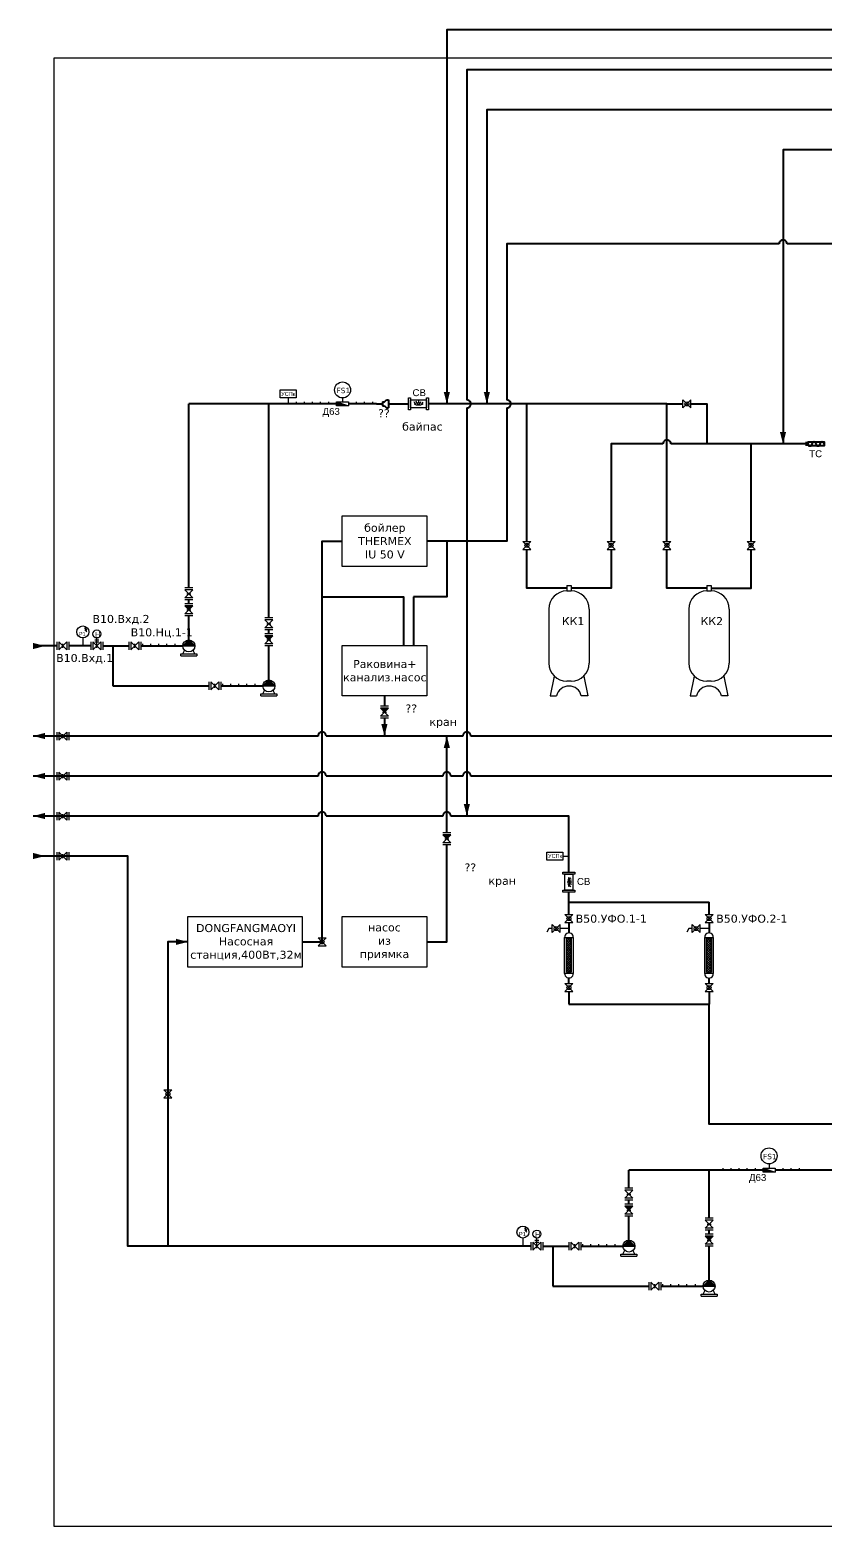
# Model space of a CAD drawing. Header units: millimetres. Extents: x -81605 to 298546, y -15960 to 81150.
# Drawn here: x -80597 to -60724, y 43750 to 81150 of the extents above; entities that cross this region are included whole.
import ezdxf

# ---------------------------------------------------------------- set-up
doc = ezdxf.new("R2010")
doc.units = ezdxf.units.MM
doc.layers.add('1', color=7, linetype='Continuous')
doc.layers.add('2', color=7, linetype='Continuous')
for name, color, linetype, lineweight in [('В10', 66, 'Continuous', 40), ('В50', 180, 'Continuous', 40), ('В60Н', 140, 'Continuous', 40), ('В70', 120, 'Continuous', 40), ('К20Н', 33, 'Continuous', 40), ('К30', 54, 'Continuous', 40), ('Р1', 202, 'Continuous', 40)]:
    doc.layers.add(name, color=color, linetype=linetype, lineweight=lineweight)
for name, color, linetype, lineweight, true_color in [('В20', 7, 'Continuous', 40, 0x0a7800), ('К10', 7, 'Continuous', 40, 0xffbe00), ('Р2', 7, 'Continuous', 40, 0x991b1e), ('Р3', 7, 'Continuous', 40, 0xd19cc7)]:
    doc.layers.add(name, color=color, linetype=linetype, lineweight=lineweight, true_color=true_color)
doc.styles.get("Standard").update_dxf_attribs({"font": 'arial.ttf'})

msp = doc.modelspace()

# ---------------------------------------------------------------- hatches: boundary and pattern name
h = msp.add_hatch(color=256)
h.dxf.hatch_style = 1
h.paths.add_polyline_path([(-76525, 66750), (-76725, 66750), (-76625, 66650)])
h = msp.add_hatch(color=256)
h.dxf.hatch_style = 1
h.paths.add_polyline_path([(-76475, 65750), (-76625, 65900), (-76775, 65750)])
h = msp.add_hatch(color=256)
h.dxf.hatch_style = 1
h.paths.add_polyline_path([(-74525, 66000), (-74725, 66000), (-74625, 65900)])
h = msp.add_hatch(color=256)
h.dxf.hatch_style = 1
h.paths.add_polyline_path([(-74475, 64750), (-74625, 64900), (-74775, 64750)])
h = msp.add_hatch(color=256)
h.dxf.hatch_style = 1
h.paths.add_polyline_path([(-71637, 64200), (-71837, 64200), (-71737, 64100)])
h = msp.add_hatch(color=256)
h.dxf.hatch_style = 1
h.paths.add_polyline_path([(-70077, 61027), (-70277, 61027), (-70177, 60927)])
h = msp.add_hatch(color=256)
h.dxf.hatch_style = 1
h.paths.add_polyline_path([(-65525, 51750), (-65725, 51750), (-65625, 51650)])
h = msp.add_hatch(color=256)
h.dxf.hatch_style = 1
h.paths.add_polyline_path([(-65475, 50750), (-65625, 50900), (-65775, 50750)])
h = msp.add_hatch(color=256)
h.dxf.hatch_style = 1
h.paths.add_polyline_path([(-63525, 51000), (-63725, 51000), (-63625, 50900)])
h = msp.add_hatch(color=256)
h.dxf.hatch_style = 1
h.paths.add_polyline_path([(-63475, 49750), (-63625, 49900), (-63775, 49750)])
at = {"layer": '1'}
h = msp.add_hatch(dxfattribs=at)
h.set_pattern_fill('ANSI37', color=256, scale=12.5, angle=-90, style=0)
h.set_pattern_definition([(315, (-91576.324, 69431.27), (28.0633, 28.0633), []), (45, (-91576.324, 69431.27), (-28.0633, 28.0633), [])])
h.paths.add_polyline_path([(-67184, 57594), (-67066, 57594), (-67066, 58434), (-67184, 58434)])
h = msp.add_hatch(dxfattribs=at)
h.set_pattern_fill('ANSI37', color=256, scale=12.5, angle=-90, style=0)
h.set_pattern_definition([(315, (-88076.324, 69430.95), (28.0633, 28.0633), []), (45, (-88076.324, 69430.95), (-28.0633, 28.0633), [])])
h.paths.add_polyline_path([(-63684, 57594), (-63566, 57594), (-63566, 58434), (-63684, 58434)])
at = {"layer": '2', "ltscale": 0.5}
for points in [[(-72934, 71850), (-72934, 71750), (-72634, 71750)], [(-62275, 52700), (-62275, 52600), (-61975, 52600)]]:
    msp.add_hatch(color=256, dxfattribs=at).paths.add_polyline_path(points)

# ---------------------------------------------------------------- linework, layer by layer
for p, q in [((-74144, 71950), (-74144, 71800)), ((-73934, 71800), (-73934, 71850)), ((-73734, 71800), (-73734, 71850)), ((-73534, 71800), (-73534, 71850)), ((-73334, 71800), (-73334, 71850)), ((-73134, 71850), (-73134, 71800)), ((-72434, 71800), (-72434, 71850)), ((-72234, 71800), (-72234, 71850)), ((-72034, 71850), (-72034, 71800)), ((-64277, 71700), (-64277, 71900)), ((-64277, 71900), (-64077, 71700)), ((-64277, 71700), (-64077, 71900)), ((-64077, 71700), (-64077, 71900)), ((-68277, 68365), (-68077, 68365)), ((-68077, 68365), (-68277, 68165)), ((-68277, 68365), (-68077, 68165)), ((-68277, 68165), (-68077, 68165)), ((-66173, 68365), (-65973, 68365)), ((-65973, 68365), (-66173, 68165)), ((-66173, 68365), (-65973, 68165)), ((-66173, 68165), (-65973, 68165)), ((-64777, 68365), (-64577, 68365)), ((-64577, 68365), (-64777, 68165)), ((-64777, 68365), (-64577, 68165)), ((-64777, 68165), (-64577, 68165)), ((-62673, 68365), (-62473, 68365)), ((-62473, 68365), (-62673, 68165)), ((-62673, 68365), (-62473, 68165)), ((-62673, 68165), (-62473, 68165)), ((-76525, 67200), (-76725, 67200)), ((-76525, 67150), (-76725, 67150)), ((-76725, 67150), (-76525, 66950)), ((-76525, 67150), (-76725, 66950)), ((-76525, 66950), (-76725, 66950)), ((-76675, 67050), (-76575, 67050)), ((-76525, 66900), (-76725, 66900)), ((-76525, 66800), (-76725, 66800)), ((-76525, 66750), (-76725, 66750)), ((-76725, 66750), (-76525, 66550)), ((-76525, 66750), (-76725, 66550)), ((-76675, 66650), (-76575, 66650)), ((-79175, 66150), (-79225, 66200)), ((-76525, 66550), (-76725, 66550)), ((-76525, 66500), (-76725, 66500)), ((-74525, 66450), (-74725, 66450)), ((-74525, 66400), (-74725, 66400)), ((-74725, 66400), (-74525, 66200)), ((-74525, 66400), (-74725, 66200)), ((-74525, 66200), (-74725, 66200)), ((-74675, 66300), (-74575, 66300)), ((-79925, 65850), (-79925, 65650)), ((-79875, 65850), (-79875, 65650)), ((-79875, 65650), (-79675, 65850)), ((-79875, 65850), (-79675, 65650)), ((-79675, 65850), (-79675, 65650)), ((-79625, 65850), (-79625, 65650)), ((-79275, 65950), (-79275, 65750)), ((-79175, 66100), (-79225, 66150)), ((-79225, 66150), (-79175, 66150)), ((-79075, 65850), (-79075, 65650)), ((-79025, 65850), (-79025, 65650)), ((-79025, 65650), (-78825, 65850)), ((-79025, 65850), (-78825, 65650)), ((-78975, 65900), (-78875, 65900)), ((-78975, 65850), (-78875, 65850)), ((-78925, 65700), (-78925, 65950)), ((-78825, 65850), (-78825, 65650)), ((-78775, 65850), (-78775, 65650)), ((-78125, 65850), (-78125, 65650)), ((-78075, 65850), (-78075, 65650)), ((-78075, 65650), (-77875, 65850)), ((-78075, 65850), (-77875, 65650)), ((-77875, 65850), (-77875, 65650)), ((-77825, 65850), (-77825, 65650)), ((-74525, 66150), (-74725, 66150)), ((-74525, 66050), (-74725, 66050)), ((-74525, 66000), (-74725, 66000)), ((-74725, 66000), (-74525, 65800)), ((-74525, 66000), (-74725, 65800)), ((-74675, 65900), (-74575, 65900)), ((-79775, 65700), (-79775, 65800)), ((-77975, 65700), (-77975, 65800)), ((-77775, 65750), (-77775, 65800)), ((-77575, 65750), (-77575, 65800)), ((-77375, 65750), (-77375, 65800)), ((-77175, 65750), (-77175, 65800)), ((-76975, 65800), (-76975, 65750)), ((-76825, 65500), (-76825, 65550)), ((-76825, 65550), (-76425, 65550)), ((-76825, 65500), (-76425, 65500)), ((-76775, 65750), (-76475, 65750)), ((-76775, 65550), (-76725, 65650)), ((-76475, 65550), (-76525, 65650)), ((-76425, 65550), (-76425, 65500)), ((-74525, 65800), (-74725, 65800)), ((-74525, 65750), (-74725, 65750)), ((-76125, 64850), (-76125, 64650)), ((-76075, 64850), (-76075, 64650)), ((-76075, 64650), (-75875, 64850)), ((-76075, 64850), (-75875, 64650)), ((-75975, 64700), (-75975, 64800)), ((-75875, 64850), (-75875, 64650)), ((-75825, 64850), (-75825, 64650)), ((-75775, 64750), (-75775, 64800)), ((-75575, 64750), (-75575, 64800)), ((-75375, 64750), (-75375, 64800)), ((-75175, 64750), (-75175, 64800)), ((-74975, 64800), (-74975, 64750)), ((-74775, 64750), (-74475, 64750)), ((-74825, 64500), (-74825, 64550)), ((-74825, 64550), (-74425, 64550)), ((-74825, 64500), (-74425, 64500)), ((-74775, 64550), (-74725, 64650)), ((-74475, 64550), (-74525, 64650)), ((-74425, 64550), (-74425, 64500)), ((-71637, 64250), (-71837, 64250)), ((-71637, 64200), (-71837, 64200)), ((-71837, 64200), (-71637, 64000)), ((-71637, 64200), (-71837, 64000)), ((-71637, 64000), (-71837, 64000)), ((-71787, 64100), (-71687, 64100)), ((-79925, 63600), (-79925, 63400)), ((-79875, 63600), (-79875, 63400)), ((-79875, 63400), (-79675, 63600)), ((-79875, 63600), (-79675, 63400)), ((-79675, 63600), (-79675, 63400)), ((-79625, 63600), (-79625, 63400)), ((-71637, 63950), (-71837, 63950)), ((-79775, 63450), (-79775, 63550)), ((-79925, 62600), (-79925, 62400)), ((-79875, 62600), (-79875, 62400)), ((-79875, 62400), (-79675, 62600)), ((-79875, 62600), (-79675, 62400)), ((-79775, 62450), (-79775, 62550)), ((-79675, 62600), (-79675, 62400)), ((-79625, 62600), (-79625, 62400)), ((-79925, 61600), (-79925, 61400)), ((-79875, 61600), (-79875, 61400)), ((-79875, 61400), (-79675, 61600)), ((-79875, 61600), (-79675, 61400)), ((-79775, 61450), (-79775, 61550)), ((-79675, 61600), (-79675, 61400)), ((-79625, 61600), (-79625, 61400)), ((-70077, 61077), (-70277, 61077)), ((-70077, 61027), (-70277, 61027)), ((-70277, 61027), (-70077, 60827)), ((-70077, 61027), (-70277, 60827)), ((-79925, 60600), (-79925, 60400)), ((-79875, 60600), (-79875, 60400)), ((-79875, 60400), (-79675, 60600)), ((-79875, 60600), (-79675, 60400)), ((-79675, 60600), (-79675, 60400)), ((-79625, 60600), (-79625, 60400)), ((-70077, 60827), (-70277, 60827)), ((-70077, 60777), (-70277, 60777)), ((-70227, 60927), (-70127, 60927)), ((-79775, 60450), (-79775, 60550)), ((-67275, 60500), (-67125, 60500)), ((-67225, 59036), (-67025, 59036)), ((-67025, 59036), (-67225, 58836)), ((-67225, 59036), (-67025, 58836)), ((-67225, 58836), (-67025, 58836)), ((-63725, 59036), (-63525, 59036)), ((-63525, 59036), (-63725, 58836)), ((-63725, 59036), (-63525, 58836)), ((-63725, 58836), (-63525, 58836)), ((-73397, 58454), (-73197, 58454)), ((-73197, 58454), (-73397, 58254)), ((-73397, 58454), (-73197, 58254)), ((-73397, 58254), (-73197, 58254)), ((-67225, 57311), (-67025, 57311)), ((-67025, 57311), (-67225, 57111)), ((-67225, 57311), (-67025, 57111)), ((-63725, 57311), (-63525, 57311)), ((-63525, 57311), (-63725, 57111)), ((-63725, 57311), (-63525, 57111)), ((-67225, 57111), (-67025, 57111)), ((-63725, 57111), (-63525, 57111)), ((-77247, 54652), (-77047, 54652)), ((-77047, 54652), (-77247, 54452)), ((-77247, 54652), (-77047, 54452)), ((-77247, 54452), (-77047, 54452)), ((-63275, 52650), (-63275, 52700)), ((-63075, 52650), (-63075, 52700)), ((-62875, 52650), (-62875, 52700)), ((-62675, 52650), (-62675, 52700)), ((-62475, 52700), (-62475, 52650)), ((-61775, 52650), (-61775, 52700)), ((-61575, 52650), (-61575, 52700)), ((-61375, 52700), (-61375, 52650)), ((-65525, 52200), (-65725, 52200)), ((-65525, 52150), (-65725, 52150)), ((-65725, 52150), (-65525, 51950)), ((-65525, 52150), (-65725, 51950)), ((-65675, 52050), (-65575, 52050)), ((-65525, 51950), (-65725, 51950)), ((-65525, 51900), (-65725, 51900)), ((-65525, 51800), (-65725, 51800)), ((-65525, 51750), (-65725, 51750)), ((-65725, 51750), (-65525, 51550)), ((-65525, 51750), (-65725, 51550)), ((-65675, 51650), (-65575, 51650)), ((-65525, 51550), (-65725, 51550)), ((-65525, 51500), (-65725, 51500)), ((-63525, 51450), (-63725, 51450)), ((-63525, 51400), (-63725, 51400)), ((-63725, 51400), (-63525, 51200)), ((-63525, 51400), (-63725, 51200)), ((-63675, 51300), (-63575, 51300)), ((-68275, 50950), (-68275, 50750)), ((-68175, 51150), (-68225, 51200)), ((-68175, 51100), (-68225, 51150)), ((-68225, 51150), (-68175, 51150)), ((-67975, 50900), (-67875, 50900)), ((-67925, 50700), (-67925, 50950)), ((-63525, 51200), (-63725, 51200)), ((-63525, 51150), (-63725, 51150)), ((-63525, 51050), (-63725, 51050)), ((-63525, 51000), (-63725, 51000)), ((-63725, 51000), (-63525, 50800)), ((-63525, 51000), (-63725, 50800)), ((-63675, 50900), (-63575, 50900)), ((-68075, 50850), (-68075, 50650)), ((-68025, 50850), (-68025, 50650)), ((-68025, 50650), (-67825, 50850)), ((-68025, 50850), (-67825, 50650)), ((-67975, 50850), (-67875, 50850)), ((-67825, 50850), (-67825, 50650)), ((-67775, 50850), (-67775, 50650)), ((-67125, 50850), (-67125, 50650)), ((-67075, 50850), (-67075, 50650)), ((-67075, 50650), (-66875, 50850)), ((-67075, 50850), (-66875, 50650)), ((-66975, 50700), (-66975, 50800)), ((-66875, 50850), (-66875, 50650)), ((-66825, 50850), (-66825, 50650)), ((-66775, 50750), (-66775, 50800)), ((-66575, 50750), (-66575, 50800)), ((-66375, 50750), (-66375, 50800)), ((-66175, 50750), (-66175, 50800)), ((-65975, 50800), (-65975, 50750)), ((-65825, 50500), (-65825, 50550)), ((-65825, 50550), (-65425, 50550)), ((-65825, 50500), (-65425, 50500)), ((-65775, 50750), (-65475, 50750)), ((-65775, 50550), (-65725, 50650)), ((-65475, 50550), (-65525, 50650)), ((-65425, 50550), (-65425, 50500)), ((-63525, 50800), (-63725, 50800)), ((-63525, 50750), (-63725, 50750)), ((-65125, 49850), (-65125, 49650)), ((-65075, 49850), (-65075, 49650)), ((-65075, 49650), (-64875, 49850)), ((-65075, 49850), (-64875, 49650)), ((-64975, 49700), (-64975, 49800)), ((-64875, 49850), (-64875, 49650)), ((-64825, 49850), (-64825, 49650)), ((-64775, 49750), (-64775, 49800)), ((-64575, 49750), (-64575, 49800)), ((-64375, 49750), (-64375, 49800)), ((-64175, 49750), (-64175, 49800)), ((-63975, 49800), (-63975, 49750)), ((-63775, 49750), (-63475, 49750)), ((-63825, 49500), (-63825, 49550)), ((-63825, 49550), (-63425, 49550)), ((-63825, 49500), (-63425, 49500)), ((-63775, 49550), (-63725, 49650)), ((-63475, 49550), (-63525, 49650)), ((-63425, 49550), (-63425, 49500))]:
    msp.add_line(p, q)
at = {"ltscale": 10}
for p, q in [((-76625, 65900), (-76775, 65750)), ((-76625, 65900), (-76475, 65750)), ((-74625, 64900), (-74775, 64750)), ((-74625, 64900), (-74475, 64750)), ((-65625, 50900), (-65775, 50750)), ((-65625, 50900), (-65475, 50750)), ((-63625, 49900), (-63775, 49750)), ((-63625, 49900), (-63475, 49750))]:
    msp.add_line(p, q, dxfattribs=at)
for points in [[(-80000, 43750), (-28111, 43750), (-28111, 80443), (-80000, 80443)], [(-73944, 71950), (-74344, 71950), (-74344, 72150), (-73944, 72150)], [(-72797, 69002), (-70677, 69002), (-70677, 67738), (-72797, 67738)], [(-72797, 65764), (-70677, 65764), (-70677, 64500), (-72797, 64500)], [(-67275, 60400), (-67675, 60400), (-67675, 60600), (-67275, 60600)], [(-76647, 58985), (-73797, 58985), (-73797, 57722), (-76647, 57722)], [(-72797, 58985), (-70677, 58985), (-70677, 57722), (-72797, 57722)]]:
    msp.add_lwpolyline(points, close=True)
for centre, radius in [((-64177, 71800), 50), ((-68177, 68265), 50), ((-66073, 68265), 50), ((-64677, 68265), 50), ((-62573, 68265), 50), ((-79275, 66100), 150), ((-78925, 66050), 100), ((-76625, 65750), 150), ((-74625, 64750), 150), ((-67125, 58936), 50), ((-63625, 58936), 50), ((-73297, 58354), 50), ((-67125, 57211), 50), ((-63625, 57211), 50), ((-77147, 54552), 50), ((-68275, 51100), 150), ((-67925, 51050), 100), ((-65625, 50750), 150), ((-63625, 49750), 150)]:
    msp.add_circle(centre, radius)
at = {"layer": '1'}
for p, q in [((-70974, 71819), (-70992, 71854)), ((-70931, 71829), (-70941, 71868)), ((-70884, 71876), (-70884, 71826)), ((-70848, 71828), (-70829, 71862)), ((-70794, 71813), (-70770, 71847)), ((-67177, 67265), (-67073, 67265)), ((-67177, 67265), (-67177, 67126)), ((-67177, 67126), (-67073, 67126)), ((-67073, 67265), (-67073, 67126)), ((-63677, 67265), (-63573, 67265)), ((-63677, 67265), (-63677, 67126)), ((-63677, 67126), (-63573, 67126)), ((-63573, 67265), (-63573, 67126)), ((-67631, 66673), (-67631, 65323)), ((-66619, 66673), (-66619, 65323)), ((-64131, 66673), (-64131, 65323)), ((-63119, 66673), (-63119, 65323)), ((-79225, 66200), (-79200, 66200)), ((-79200, 66200), (-79225, 66200)), ((-79225, 66200), (-79225, 66175)), ((-79225, 66175), (-79200, 66200)), ((-67073, 64869), (-67177, 64869)), ((-63573, 64869), (-63677, 64869)), ((-67107, 59940), (-67071, 59957)), ((-67050, 59850), (-67100, 59850)), ((-67097, 59896), (-67058, 59906)), ((-67112, 59760), (-67079, 59735)), ((-67098, 59813), (-67063, 59794)), ((-68225, 51200), (-68200, 51200)), ((-68200, 51200), (-68225, 51200)), ((-68225, 51200), (-68225, 51175)), ((-68225, 51175), (-68200, 51200))]:
    msp.add_line(p, q, dxfattribs=at)
at = {"layer": '1', "ltscale": 0.166667}
for p, q in [((-67495, 64999), (-67599, 64500)), ((-66755, 64999), (-66651, 64500)), ((-63995, 64999), (-64099, 64500)), ((-63255, 64999), (-63151, 64500)), ((-67599, 64500), (-67434, 64500)), ((-66651, 64500), (-66816, 64500)), ((-64099, 64500), (-63934, 64500)), ((-63151, 64500), (-63316, 64500))]:
    msp.add_line(p, q, dxfattribs=at)
at = {"layer": '1', "color": 64, "ltscale": 0.4}
for p, q in [((-67547, 58586), (-67547, 58786)), ((-67547, 58786), (-67347, 58586)), ((-67547, 58586), (-67347, 58786)), ((-67347, 58586), (-67347, 58786)), ((-64047, 58586), (-64047, 58786)), ((-64047, 58786), (-63847, 58586)), ((-64047, 58586), (-63847, 58786)), ((-63847, 58586), (-63847, 58786)), ((-67629, 58687), (-67680, 58599)), ((-67547, 58687), (-67629, 58687)), ((-67125, 58687), (-67347, 58687)), ((-64129, 58687), (-64180, 58599)), ((-64047, 58687), (-64129, 58687)), ((-63625, 58686), (-63847, 58686))]:
    msp.add_line(p, q, dxfattribs=at)
at = {"layer": '1'}
for points in [[(-71134, 71950), (-71084, 71950), (-71084, 71650), (-71134, 71650)], [(-71084, 71900), (-70684, 71900), (-70684, 71700), (-71084, 71700)], [(-70684, 71950), (-70634, 71950), (-70634, 71650), (-70684, 71650)], [(-66975, 60100), (-66975, 60050), (-67275, 60050), (-67275, 60100)], [(-67025, 60050), (-67025, 59650), (-67225, 59650), (-67225, 60050)], [(-66975, 59650), (-66975, 59600), (-67275, 59600), (-67275, 59650)], [(-67017, 58464), (-67017, 57563), (-67233, 57563), (-67233, 58464)], [(-67066, 58434), (-67066, 57594), (-67184, 57594), (-67184, 58434)], [(-63517, 58464), (-63517, 57563), (-63733, 57563), (-63733, 58464)], [(-63566, 58434), (-63566, 57594), (-63684, 57594), (-63684, 58434)]]:
    msp.add_lwpolyline(points, close=True, dxfattribs=at)
for centre in [(-70884, 71801), (-67125, 59850)]:
    msp.add_circle(centre, 25, dxfattribs=at)
at = {"layer": '1', "color": 64, "ltscale": 0.4}
for centre in [(-67447, 58686), (-63947, 58686)]:
    msp.add_circle(centre, 50, dxfattribs=at)
at = {"layer": '1'}
for centre, radius, start, end in [((-70884, 71562), 263, 64.7203, 115.2797), ((-70884, 72041), 266, 244.9424, 295.0576), ((-67177, 66673), 454, 90, 180), ((-67073, 66673), 454, 0, 90), ((-63677, 66673), 454, 90, 180), ((-63573, 66673), 454, 0, 90), ((-67177, 65323), 454, 180, 270), ((-67073, 65323), 454, 270, 0), ((-63677, 65323), 454, 180, 270), ((-63573, 65323), 454, 270, 0), ((-66884, 59850), 266, 154.9424, 205.0576), ((-67363, 59850), 263, 334.7203, 25.2797), ((-67125, 58469), 108, 357.6713, 182.3287), ((-63625, 58468), 108, 357.6713, 182.3287), ((-67125, 57559), 108, 177.5077, 2.4923), ((-63625, 57558), 108, 177.5077, 2.4923)]:
    msp.add_arc(centre, radius, start, end, dxfattribs=at)
at = {"layer": '1', "ltscale": 0.166667}
for centre in [(-67125, 64433), (-63625, 64433)]:
    msp.add_arc(centre, 316, 12.3418, 167.6582, dxfattribs=at)
at = {"layer": '2', "ltscale": 0.5}
for p, q in [((-72934, 71850), (-72634, 71750)), ((-72784, 71954), (-72784, 71850)), ((-62125, 52804), (-62125, 52700)), ((-62275, 52700), (-61975, 52600))]:
    msp.add_line(p, q, dxfattribs=at)
for points in [[(-72934, 71850), (-72634, 71850), (-72634, 71750), (-72934, 71750)], [(-62275, 52700), (-61975, 52700), (-61975, 52600), (-62275, 52600)]]:
    msp.add_lwpolyline(points, close=True, dxfattribs=at)
for centre in [(-72784, 72150), (-62125, 53004)]:
    msp.add_circle(centre, 200, dxfattribs=at)
at = {"layer": 'В10'}
for p, q in [((-71784, 71850), (-71784, 71750)), ((-71784, 71850), (-71734, 71850)), ((-71734, 71850), (-71684, 71900)), ((-71684, 71900), (-71634, 71900)), ((-71634, 71900), (-71634, 71700)), ((-74625, 71800), (-76625, 71800)), ((-76625, 67200), (-76625, 71800)), ((-74625, 66450), (-74625, 71800)), ((-72934, 71800), (-74625, 71800)), ((-71934, 71800), (-72634, 71800)), ((-71934, 71800), (-71784, 71800)), ((-71784, 71750), (-71734, 71750)), ((-71734, 71750), (-71684, 71700)), ((-71684, 71700), (-71634, 71700)), ((-71634, 71800), (-71134, 71800)), ((-76625, 66800), (-76625, 66900)), ((-76625, 65900), (-76625, 66500)), ((-74625, 66050), (-74625, 66150)), ((-79925, 65750), (-80520, 65750)), ((-79075, 65750), (-79625, 65750)), ((-78775, 65750), (-78125, 65750)), ((-78525, 65750), (-78525, 64750)), ((-77825, 65750), (-76775, 65750)), ((-74625, 64900), (-74625, 65750)), ((-78525, 64750), (-76125, 64750)), ((-75825, 64750), (-74775, 64750))]:
    msp.add_line(p, q, dxfattribs=at)
for points in [[(-64677, 68365), (-64677, 71800), (-70634, 71800)], [(-68177, 68365), (-68177, 71800)], [(-64677, 71800), (-64277, 71800)], [(-64077, 71800), (-63677, 71800), (-63677, 70800)], [(-67177, 67196), (-68177, 67196), (-68177, 68165)], [(-63677, 67196), (-64677, 67196), (-64677, 68165)]]:
    msp.add_lwpolyline(points, dxfattribs=at)
msp.add_lwpolyline([(-80520, 65750, 154, 0, 0), (-80220, 65750, 0, 0, 0)], format="xyseb", dxfattribs=at)
at = {"layer": 'В20'}
msp.add_line((-61199, 70850), (-61199, 70750), dxfattribs=at)
for points in [[(-64777, 70800), (-66073, 70800), (-66073, 68365)], [(-61199, 70800), (-64577, 70800)], [(-62573, 68365), (-62573, 70800)], [(-66073, 68165), (-66073, 67196), (-67073, 67196)], [(-63573, 67196), (-62573, 67196), (-62573, 68165)]]:
    msp.add_lwpolyline(points, dxfattribs=at)
msp.add_lwpolyline([(-61149, 70750), (-61149, 70850), (-60749, 70850), (-60749, 70750)], close=True, dxfattribs=at)
for centre, radius, start, end in [((-64677, 70800), 100, 359.7459, 180.2541), ((-61099, 70800), 50, 180, 0), ((-60999, 70800), 50, 0, 180), ((-60899, 70800), 50, 180, 0), ((-60799, 70800), 50, 0, 180)]:
    msp.add_arc(centre, radius, start, end, dxfattribs=at)
at = {"layer": 'В50'}
for p, q in [((-67125, 59036), (-67125, 59600)), ((-67125, 59350), (-63625, 59350)), ((-63625, 59036), (-63625, 59350)), ((-67125, 58836), (-67125, 58577)), ((-63625, 58836), (-63625, 58576)), ((-67125, 57311), (-67125, 57451)), ((-63625, 57311), (-63625, 57450)), ((-67125, 57111), (-67125, 56800)), ((-63625, 57111), (-63625, 56800)), ((-67125, 56800), (-63625, 56800))]:
    msp.add_line(p, q, dxfattribs=at)
msp.add_lwpolyline([(-80220, 61500, 154, 0, 0), (-80520, 61500, 0, 0, 0)], format="xyseb", dxfattribs=at)
for points in [[(-73397, 61500), (-80520, 61500)], [(-70277, 61500), (-73197, 61500)], [(-67125, 60100), (-67125, 61500), (-70077, 61500)], [(-60225, 53800), (-63625, 53800), (-63625, 56800)]]:
    msp.add_lwpolyline(points, dxfattribs=at)
for centre in [(-73297, 61500), (-70177, 61500)]:
    msp.add_arc(centre, 100, 359.7459, 180.2541, dxfattribs=at)
at = {"layer": 'В60Н'}
for p, q in [((-64625, 52650), (-65625, 52650)), ((-65625, 52200), (-65625, 52650)), ((-63625, 52650), (-64625, 52650)), ((-63625, 51450), (-63625, 52650)), ((-62275, 52650), (-63625, 52650)), ((-60125, 52650), (-61975, 52650)), ((-65625, 51800), (-65625, 51900)), ((-65625, 50900), (-65625, 51500)), ((-63625, 51050), (-63625, 51150)), ((-67775, 50750), (-67125, 50750)), ((-67525, 50750), (-67525, 49750)), ((-66825, 50750), (-65775, 50750)), ((-63625, 49900), (-63625, 50750)), ((-67525, 49750), (-65125, 49750)), ((-64825, 49750), (-63775, 49750))]:
    msp.add_line(p, q, dxfattribs=at)
msp.add_lwpolyline([(-80520, 60500, 154, 0, 0), (-80220, 60500, 0, 0, 0)], format="xyseb", dxfattribs=at)
msp.add_lwpolyline([(-68075, 50750), (-78147, 50750), (-78147, 60500), (-80520, 60500)], dxfattribs=at)
at = {"layer": 'В70'}
msp.add_line((-71009, 66983), (-71009, 65764), dxfattribs=at)
for points in [[(-61875, 75800), (-68677, 75800), (-68677, 71900)], [(-57075, 75800), (-61675, 75800)], [(-68677, 71700), (-68677, 68370), (-70677, 68370)], [(-73797, 58354), (-73297, 58354), (-73297, 68370), (-72797, 68370)], [(-70177, 68370), (-70177, 66983), (-71009, 66983)], [(-73297, 66983), (-71258, 66983), (-71258, 65764)], [(-76647, 58354), (-77147, 58354), (-77147, 50750)]]:
    msp.add_lwpolyline(points, dxfattribs=at)
msp.add_lwpolyline([(-76947, 58354, 154, 0, 0), (-76647, 58354, 0, 0, 0)], format="xyseb", dxfattribs=at)
for centre, start, end in [((-61775, 75800), 359.7459, 180.2541), ((-68677, 71800), 269.7459, 90.2541)]:
    msp.add_arc(centre, 100, start, end, dxfattribs=at)
at = {"layer": 'К10'}
msp.add_lwpolyline([(-80220, 62500, 154, 0, 0), (-80520, 62500, 0, 0, 0)], format="xyseb", dxfattribs=at)
for points in [[(-73397, 62500), (-80520, 62500)], [(-70277, 62500), (-73197, 62500)], [(-69777, 62500), (-70077, 62500)], [(-60225, 62500), (-69577, 62500)]]:
    msp.add_lwpolyline(points, dxfattribs=at)
for centre in [(-73297, 62500), (-70177, 62500), (-69677, 62500)]:
    msp.add_arc(centre, 100, 359.7459, 180.2541, dxfattribs=at)
at = {"layer": 'К20Н'}
msp.add_lwpolyline([(-80220, 63500, 154, 0, 0), (-80520, 63500, 0, 0, 0)], format="xyseb", dxfattribs=at)
for points in [[(-73397, 63500), (-80520, 63500)], [(-69777, 63500), (-73197, 63500)], [(-60225, 63500), (-69577, 63500)]]:
    msp.add_lwpolyline(points, dxfattribs=at)
for centre in [(-73297, 63500), (-69677, 63500)]:
    msp.add_arc(centre, 100, 359.7459, 180.2541, dxfattribs=at)
at = {"layer": 'К30'}
for points in [[(-71737, 64500), (-71737, 64250)], [(-71737, 63950), (-71737, 63500)], [(-70177, 61077), (-70177, 63500)], [(-70677, 58354), (-70177, 58354), (-70177, 60777)]]:
    msp.add_lwpolyline(points, dxfattribs=at)
for points in [[(-71737, 63800, 154, 0, 0), (-71737, 63500, 0, 0, 0)], [(-70177, 63200, 154, 0, 0), (-70177, 63500, 0, 0, 0)]]:
    msp.add_lwpolyline(points, format="xyseb", dxfattribs=at)
at = {"layer": 'Р1'}
for points in [[(-51225, 78750), (-51225, 81150), (-70177, 81150), (-70177, 71800)], [(-52525, 78150), (-53025, 78150), (-53025, 80150), (-69677, 80150), (-69677, 71900)], [(-69677, 71700), (-69677, 61500)]]:
    msp.add_lwpolyline(points, dxfattribs=at)
for points in [[(-70177, 72100, 154, 0, 0), (-70177, 71800, 0, 0, 0)], [(-69677, 61800, 154, 0, 0), (-69677, 61500, 0, 0, 0)]]:
    msp.add_lwpolyline(points, format="xyseb", dxfattribs=at)
msp.add_arc((-69677, 71800), 100, 269.7459, 90.2541, dxfattribs=at)
at = {"layer": 'Р2'}
msp.add_lwpolyline([(-60275, 78150), (-61775, 78150), (-61775, 70800)], dxfattribs=at)
msp.add_lwpolyline([(-61775, 71100, 154, 0, 0), (-61775, 70800, 0, 0, 0)], format="xyseb", dxfattribs=at)
at = {"layer": 'Р3'}
msp.add_lwpolyline([(-55525, 78150), (-56025, 78150), (-56025, 79150), (-69177, 79150), (-69177, 71800)], dxfattribs=at)
msp.add_lwpolyline([(-69177, 72100, 154, 0, 0), (-69177, 71800, 0, 0, 0)], format="xyseb", dxfattribs=at)

# ---------------------------------------------------------------- texts
at = {"layer": '1', "attachment_point": 1}
for s, width, insert, char_height in [('{\\fArial|b0|i0|c204|p34;УСПк}', 387.54, (-74318, 72101), 100), ('СВ', 11.42, (-71035, 72169), 172.8), ('Д63', 11.42, (-73284, 71700), 172.8), ('ТС', 11.42, (-61120, 70642), 172.8), ('P1', 261.22, (-79375, 66100), 100), ('{\\fArial|b0|i0|c204|p34;УСПк}', 387.54, (-67649, 60551), 100), ('СВ', 11.42, (-66925, 59950), 172.8), ('Д63', 11.42, (-62625, 52550), 172.8), ('P1', 261.22, (-68375, 51100), 100)]:
    msp.add_mtext_dynamic_manual_height_columns(s, width=width, gutter_width=11.2, heights=[0], dxfattribs=dict(at, insert=insert, char_height=char_height))
at = {"layer": '1', "ltscale": 15, "char_height": 200}
for s, insert, width, attachment_point in [('\\pi-600,l800,t800;{\\fVerdana|b0|i0|c204|p34;??\\P\\pi0,t0,800;^Iбайпас}', (-72095, 71668), 1243.57, 1), ('{\\fVerdana|b0|i0|c204|p34;бойлер\\fVerdana|b0|i0|c0|p34;\\PTHERMEX \\fVerdana|b0|i0|c204|p34;\\P\\fVerdana|b0|i0|c0|p34;IU 50 V}', (-71727, 68370), 2572.66, 5), ('{\\fVerdana|b0|i0|c204|p34;В\\fVerdana|b0|i0|c0|p34;1\\fVerdana|b0|i0|c204|p34;0.Вхд\\fVerdana|b0|i0|c0|p34;.2}', (-79034, 66526), 1444.18, 1), ('{\\fVerdana|b0|i0|c204|p34;КК1}', (-67305, 66471), 285.44, 1), ('{\\fVerdana|b0|i0|c204|p34;КК2}', (-63838, 66471), 285.44, 1), ('{\\fVerdana|b0|i0|c204|p34;В\\fVerdana|b0|i0|c0|p34;1\\fVerdana|b0|i0|c204|p34;0.Нц\\fVerdana|b0|i0|c0|p34;.1\\fVerdana|b0|i0|c204|p34;-1}', (-78079, 66192), 850, 1), ('{\\fVerdana|b0|i0|c204|p34;В\\fVerdana|b0|i0|c0|p34;1\\fVerdana|b0|i0|c204|p34;0.Вхд\\fVerdana|b0|i0|c0|p34;.1}', (-79942, 65550), 850, 1), ('{\\fVerdana|b0|i0|c204|p34;Раковина+\\Pканализ.насос}', (-71727, 65132), 2330.68, 5), ('\\pi-600,l800,t800;{\\fVerdana|b0|i0|c204|p34;??\\P\\pi0,t0,800;^Iкран}', (-71412, 64287), 850, 1), ('\\pi-600,l800,t800;{\\fVerdana|b0|i0|c204|p34;??\\P\\pi0,t0,800;^Iкран}', (-69936, 60313), 850, 1), ('{\\fVerdana|b0|i0|c204|p34;DONGFANGMAOYI Насосная станция,400Вт,32м}', (-75197, 58347), 285.44, 5), ('{\\fVerdana|b0|i0|c204|p34;насос\\fVerdana|b0|i0|c0|p34;\\P\\fVerdana|b0|i0|c204|p34;из приямка}', (-71737, 58354), 285.44, 5), ('{\\fVerdana|b0|i0|c204|p34;В\\fVerdana|b0|i0|c0|p34;5\\fVerdana|b0|i0|c204|p34;0.УФО\\fVerdana|b0|i0|c0|p34;.1\\fVerdana|b0|i0|c204|p34;-1}', (-66957, 59034), 850, 1), ('{\\fVerdana|b0|i0|c204|p34;В\\fVerdana|b0|i0|c0|p34;5\\fVerdana|b0|i0|c204|p34;0.УФО\\fVerdana|b0|i0|c0|p34;.2\\fVerdana|b0|i0|c204|p34;-1}', (-63445, 59034), 850, 1)]:
    msp.add_mtext(s, dxfattribs=dict(at, insert=insert, width=width, attachment_point=attachment_point))
at = {"layer": '2', "ltscale": 15, "char_height": 134.4, "width": 274.02, "attachment_point": 1}
for s, insert in [('{\\fVerdana|b0|i0|c204|p34;FS1}', (-72934, 72205)), ('{\\fVerdana|b0|i0|c204|p34;Н}', (-78975, 66100)), ('{\\fVerdana|b0|i0|c204|p34;FS1}', (-62275, 53055)), ('{\\fVerdana|b0|i0|c204|p34;Н}', (-67975, 51100))]:
    msp.add_mtext(s, dxfattribs=dict(at, insert=insert))

doc.saveas('drawing.dxf')
